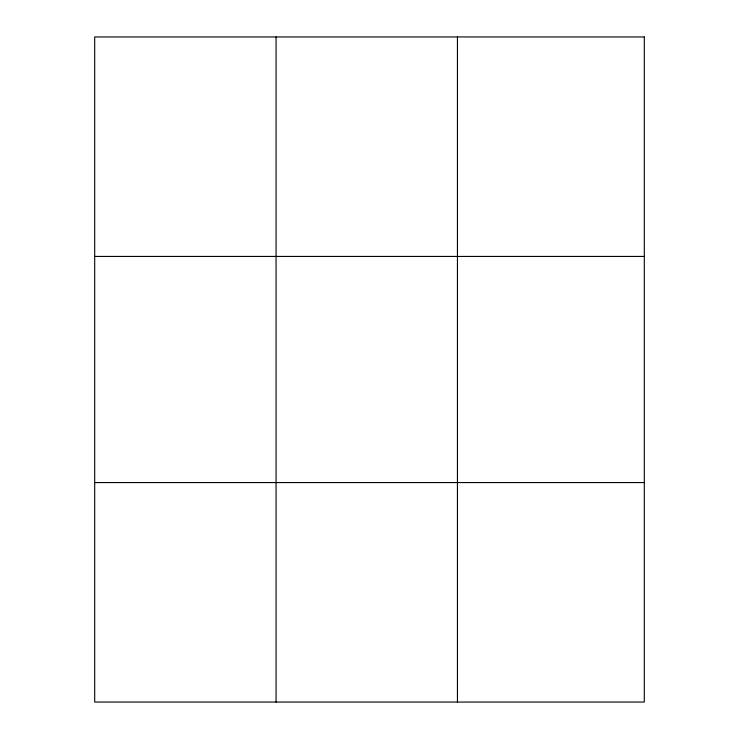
<?xml version="1.0" encoding="UTF-8"?>
<svg xmlns="http://www.w3.org/2000/svg" width="739" height="739" viewBox="0 0 739 739"><rect width="100%" height="100%" fill="white"/><g stroke="black" fill="none" stroke-linecap="round" stroke-linejoin="round"><path stroke-width="1.11" d="M276.063 36.95L276.063 702.05M457.441 36.95L457.441 702.05M94.694 256.433L644.306 256.433M94.694 482.567L644.306 482.567M644.306 36.95L644.306 702.05L94.694 702.05L94.694 36.95L644.306 36.95"/></g></svg>
